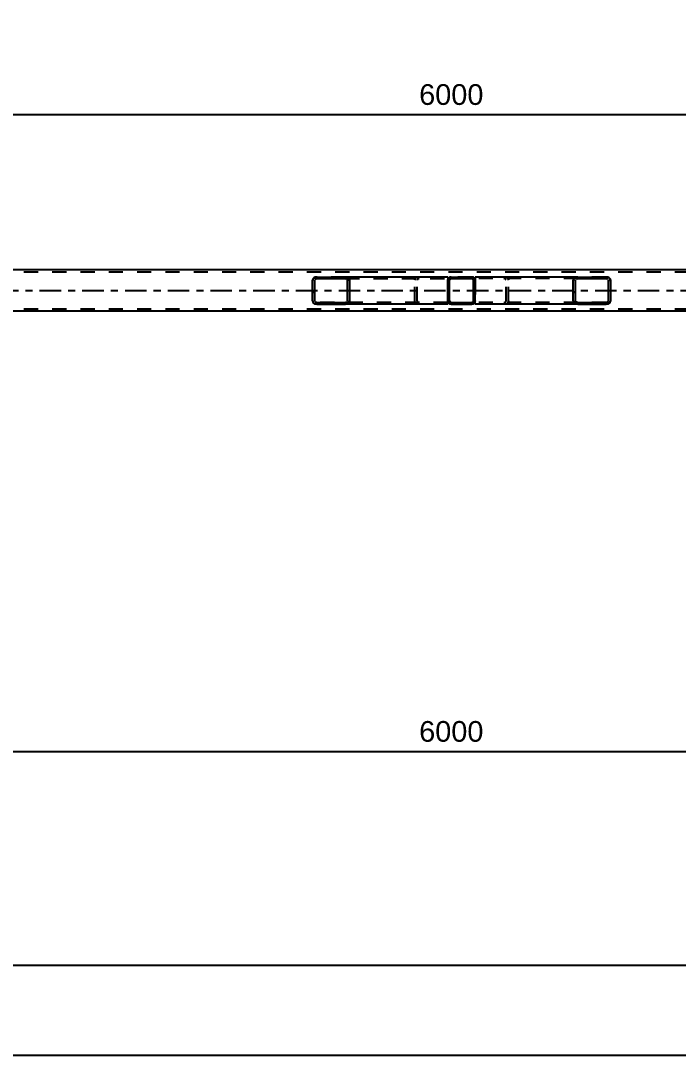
# Model space of a CAD drawing. Header units: millimetres. Extents: x -82 to 1107, y -546 to 295.
# Drawn here: x 117.5 to 208.6, y -318.5 to -175.1 of the extents above; entities that cross this region are included whole.
import ezdxf

# ---------------------------------------------------------------- set-up
doc = ezdxf.new("R2010")
doc.units = ezdxf.units.MM
doc.linetypes.add('DXK_LINE_DOT2', pattern=[3.9198, 1.9599, -1.9599])
doc.linetypes.add('DXK_LINE_DOT3', pattern=[5.9187, 2.979, -0.9799, 0.9799, -0.9799])
doc.styles.add('Arial', font='ARIAL.TTF', dxfattribs={"height": 0.2})

# ---------------------------------------------------------------- blocks, each defined once
blk = doc.blocks.new('Part-761553693-3897 - 3885')
at = {"linetype": 'Continuous'}
h = blk.add_hatch(dxfattribs=at)
h.set_pattern_fill('', scale=0.7, style=0, pattern_type=0)
h.set_pattern_definition([(45, (198.8236, -214.3821), (-1.57154, 1.57154), [])])
h.paths.add_polyline_path([(198.58, -214.42), (198.82, -214.38), (199.03, -214.28), (199.16, -214.13), (199.21, -213.96), (199.21, -211.1), (199.16, -210.93), (199.03, -210.78), (198.82, -210.68), (198.58, -210.65), (194.66, -210.65), (194.42, -210.68), (194.21, -210.78), (194.08, -210.93), (194.03, -211.1), (194.03, -213.96), (194.08, -214.13), (194.21, -214.28), (194.42, -214.38), (194.66, -214.42)])
h.paths.add_polyline_path([(194.54, -214.17), (194.44, -214.12), (194.37, -214.05), (194.34, -213.96), (194.34, -211.1), (194.37, -211.02), (194.44, -210.94), (194.54, -210.89), (194.66, -210.87), (198.58, -210.87), (198.7, -210.89), (198.81, -210.94), (198.87, -211.02), (198.9, -211.1), (198.9, -213.96), (198.87, -214.05), (198.81, -214.12), (198.7, -214.17), (198.58, -214.19), (194.66, -214.19)])
at = {"color": 2, "linetype": 'Continuous'}
for p, q in [((180.49, -210.65), (180.44, -210.65)), ((180.44, -210.65), (180.44, -211.1)), ((194.66, -210.65), (180.49, -210.65)), ((194.66, -210.65), (194.42, -210.68)), ((194.66, -210.65), (198.58, -210.65)), ((198.82, -210.68), (198.58, -210.65)), ((194.08, -210.93), (194.03, -211.1)), ((194.03, -213.96), (194.03, -211.1)), ((194.34, -211.1), (194.37, -211.02)), ((194.34, -213.96), (194.34, -211.1)), ((194.54, -210.89), (194.66, -210.87)), ((194.66, -210.87), (198.58, -210.87)), ((198.58, -210.87), (198.7, -210.89)), ((198.87, -211.02), (198.9, -211.1)), ((198.9, -213.96), (198.9, -211.1)), ((199.21, -211.1), (199.16, -210.93)), ((199.21, -213.96), (199.21, -211.1)), ((180.44, -214.28), (180.44, -213.96)), ((180.44, -214.38), (180.44, -214.28)), ((180.44, -214.41), (180.44, -214.38)), ((180.49, -214.42), (180.44, -214.41)), ((194.66, -214.42), (180.49, -214.42)), ((194.03, -213.96), (194.08, -214.13)), ((194.37, -214.05), (194.34, -213.96)), ((194.42, -214.38), (194.66, -214.42)), ((194.66, -214.19), (194.54, -214.17)), ((194.66, -214.19), (198.58, -214.19)), ((194.66, -214.42), (198.58, -214.42)), ((198.7, -214.17), (198.58, -214.19)), ((198.58, -214.42), (198.82, -214.38)), ((198.9, -213.96), (198.87, -214.05)), ((199.16, -214.13), (199.21, -213.96))]:
    blk.add_line(p, q, dxfattribs=at)
at = {"color": 7, "linetype": 'DXK_LINE_DOT2'}
for p, q in [((184.41, -210.65), (184.65, -210.68)), ((198.58, -210.65), (194.66, -210.65)), ((180.44, -210.88), (180.49, -210.87)), ((180.44, -211.1), (180.44, -214.13)), ((198.58, -210.87), (180.49, -210.87)), ((184.53, -210.89), (184.41, -210.87)), ((184.73, -211.1), (184.7, -211.02)), ((184.73, -213.96), (184.73, -211.1)), ((184.99, -210.93), (185.04, -211.1)), ((185.04, -213.96), (185.04, -211.1)), ((180.49, -214.19), (180.44, -214.18)), ((180.44, -214.28), (180.44, -214.18)), ((198.58, -214.19), (180.49, -214.19)), ((184.41, -214.19), (184.53, -214.17)), ((184.65, -214.38), (184.41, -214.42)), ((184.7, -214.05), (184.73, -213.96)), ((185.04, -213.96), (184.99, -214.13)), ((198.58, -214.42), (194.66, -214.42))]:
    blk.add_line(p, q, dxfattribs=at)
for centre, radius, start, end in [((184.46, -211.17), 0.287, 32.4365, 75.4619), ((184.51, -211.24), 0.573, 32.4365, 75.4619), ((184.46, -213.89), 0.287, 284.5381, 327.5635), ((184.51, -213.83), 0.573, 284.5381, 327.5635)]:
    blk.add_arc(centre, radius, start, end, dxfattribs=at)
at = {"color": 2, "linetype": 'Continuous'}
for centre, radius, start, end in [((194.56, -211.24), 0.573, 104.5381, 147.5635), ((194.61, -211.17), 0.287, 104.5381, 147.5635), ((198.63, -211.17), 0.287, 32.4365, 75.4619), ((198.68, -211.24), 0.573, 32.4365, 75.4619), ((194.56, -213.83), 0.573, 212.4365, 255.4619), ((194.61, -213.89), 0.287, 212.4365, 255.4619), ((198.63, -213.89), 0.287, 284.5381, 327.5635), ((198.68, -213.83), 0.573, 284.5381, 327.5635)]:
    blk.add_arc(centre, radius, start, end, dxfattribs=at)
blk = doc.blocks.new('Part-761553693-3903 - 3885')
at = {"linetype": 'Continuous'}
h = blk.add_hatch(dxfattribs=at)
h.set_pattern_fill('', scale=0.7, style=0, pattern_type=0)
h.set_pattern_definition([(45, (180.1605, -214.3821), (-1.5715, 1.5715), [])])
h.paths.add_polyline_path([(179.99, -214.42), (180.16, -214.38), (180.31, -214.28), (180.41, -214.13), (180.44, -213.96), (180.44, -211.1), (180.41, -210.93), (180.31, -210.78), (180.16, -210.68), (179.99, -210.65), (177.13, -210.65), (176.95, -210.68), (176.81, -210.78), (176.71, -210.93), (176.67, -211.1), (176.67, -213.96), (176.71, -214.13), (176.81, -214.28), (176.95, -214.38), (177.13, -214.42)])
h.paths.add_polyline_path([(177.04, -214.17), (176.97, -214.12), (176.92, -214.05), (176.9, -213.96), (176.9, -211.1), (176.92, -211.02), (176.97, -210.94), (177.04, -210.89), (177.13, -210.87), (179.99, -210.87), (180.07, -210.89), (180.15, -210.94), (180.2, -211.02), (180.21, -211.1), (180.21, -213.96), (180.2, -214.05), (180.15, -214.12), (180.07, -214.17), (179.99, -214.19), (177.13, -214.19)])
at = {"color": 7, "linetype": 'DXK_LINE_DOT2'}
for p, q in [((176.95, -210.68), (177.13, -210.65)), ((179.99, -210.65), (177.13, -210.65)), ((179.99, -210.65), (179.99, -210.65)), ((179.99, -210.65), (180.16, -210.68)), ((176.67, -211.1), (176.71, -210.93)), ((176.67, -213.96), (176.67, -211.1)), ((176.92, -211.02), (176.9, -211.1)), ((176.9, -213.96), (176.9, -211.1)), ((177.13, -210.87), (177.04, -210.89)), ((177.13, -210.87), (179.99, -210.87)), ((180.07, -210.89), (179.99, -210.87)), ((180.21, -211.1), (180.2, -211.02)), ((180.21, -213.96), (180.21, -211.1)), ((180.41, -210.93), (180.44, -211.1)), ((180.44, -213.96), (180.44, -211.1)), ((176.71, -214.13), (176.67, -213.96)), ((176.9, -213.96), (176.92, -214.05)), ((177.13, -214.42), (176.95, -214.38)), ((177.04, -214.17), (177.13, -214.19)), ((177.13, -214.19), (179.99, -214.19)), ((177.13, -214.42), (179.99, -214.42)), ((179.99, -214.19), (180.07, -214.17)), ((180.16, -214.38), (179.99, -214.42)), ((180.2, -214.05), (180.21, -213.96)), ((180.44, -213.96), (180.41, -214.13))]:
    blk.add_line(p, q, dxfattribs=at)
at = {"color": 2, "linetype": 'Continuous'}
for p, q in [((177.13, -210.65), (176.95, -210.68)), ((177.13, -210.65), (177.13, -210.65)), ((177.13, -210.65), (179.99, -210.65)), ((179.99, -210.65), (179.99, -210.65)), ((180.16, -210.68), (179.99, -210.65)), ((176.71, -210.93), (176.67, -211.1)), ((176.67, -211.1), (176.67, -211.1)), ((176.67, -213.96), (176.67, -211.1)), ((176.9, -211.1), (176.92, -211.02)), ((176.9, -211.1), (176.9, -211.1)), ((176.9, -213.96), (176.9, -211.1)), ((177.04, -210.89), (177.13, -210.87)), ((177.13, -210.87), (177.13, -210.87)), ((177.13, -210.87), (179.99, -210.87)), ((179.99, -210.87), (179.99, -210.87)), ((179.99, -210.87), (180.07, -210.89)), ((180.2, -211.02), (180.21, -211.1)), ((180.21, -211.1), (180.21, -211.1)), ((180.21, -213.96), (180.21, -211.1)), ((180.44, -211.1), (180.41, -210.93)), ((180.44, -211.1), (180.44, -211.1)), ((180.44, -213.96), (180.44, -211.1)), ((176.67, -213.96), (176.67, -213.96)), ((176.67, -213.96), (176.71, -214.13)), ((176.9, -213.96), (176.9, -213.96)), ((176.92, -214.05), (176.9, -213.96)), ((176.95, -214.38), (177.13, -214.42)), ((177.13, -214.19), (177.04, -214.17)), ((177.13, -214.19), (177.13, -214.19)), ((177.13, -214.19), (179.99, -214.19)), ((177.13, -214.42), (177.13, -214.42)), ((177.13, -214.42), (179.99, -214.42)), ((180.07, -214.17), (179.99, -214.19)), ((179.99, -214.19), (179.99, -214.19)), ((179.99, -214.42), (180.16, -214.38)), ((179.99, -214.42), (179.99, -214.42)), ((180.21, -213.96), (180.2, -214.05)), ((180.21, -213.96), (180.21, -213.96)), ((180.41, -214.13), (180.44, -213.96)), ((180.44, -213.96), (180.44, -213.96))]:
    blk.add_line(p, q, dxfattribs=at)
at = {"color": 7, "linetype": 'DXK_LINE_DOT2'}
for centre, radius, start, end in [((177.13, -211.1), 0.457, 112.5, 157.5), ((177.13, -211.1), 0.229, 112.5, 157.5), ((179.99, -211.1), 0.229, 22.5, 67.5), ((179.99, -211.1), 0.457, 22.5, 67.5), ((177.13, -213.96), 0.457, 202.5, 247.5), ((177.13, -213.96), 0.229, 202.5, 247.5), ((179.99, -213.96), 0.229, 292.5, 337.5), ((179.99, -213.96), 0.457, 292.5, 337.5)]:
    blk.add_arc(centre, radius, start, end, dxfattribs=at)
at = {"color": 2, "linetype": 'Continuous'}
for centre, radius, start, end in [((177.13, -211.1), 0.457, 112.5, 157.5), ((177.13, -211.1), 0.229, 112.5, 157.5), ((179.99, -211.1), 0.229, 22.5, 67.5), ((179.99, -211.1), 0.457, 22.5, 67.5), ((177.13, -213.96), 0.457, 202.5, 247.5), ((177.13, -213.96), 0.229, 202.5, 247.5), ((179.99, -213.96), 0.229, 292.5, 337.5), ((179.99, -213.96), 0.457, 292.5, 337.5)]:
    blk.add_arc(centre, radius, start, end, dxfattribs=at)
blk = doc.blocks.new('Part-761553693-3907 - 3885')
at = {"linetype": 'Continuous'}
h = blk.add_hatch(dxfattribs=at)
h.set_pattern_fill('', scale=0.7, style=0, pattern_type=0)
h.set_pattern_definition([(45, (162.6963, -214.3821), (-1.57154, 1.57154), [])])
h.paths.add_polyline_path([(162.46, -214.42), (162.7, -214.38), (162.9, -214.28), (163.04, -214.13), (163.08, -213.96), (163.08, -211.1), (163.04, -210.93), (162.9, -210.78), (162.7, -210.68), (162.46, -210.65), (158.53, -210.65), (158.29, -210.68), (158.09, -210.78), (157.95, -210.93), (157.9, -211.1), (157.9, -213.96), (157.95, -214.13), (158.09, -214.28), (158.29, -214.38), (158.53, -214.42)])
h.paths.add_polyline_path([(158.41, -214.17), (158.31, -214.12), (158.24, -214.05), (158.22, -213.96), (158.22, -211.1), (158.24, -211.02), (158.31, -210.94), (158.41, -210.89), (158.53, -210.87), (162.46, -210.87), (162.58, -210.89), (162.68, -210.94), (162.75, -211.02), (162.77, -211.1), (162.77, -213.96), (162.75, -214.05), (162.68, -214.12), (162.58, -214.17), (162.46, -214.19), (158.53, -214.19)])
at = {"color": 2, "linetype": 'Continuous'}
for p, q in [((158.53, -210.65), (158.29, -210.68)), ((158.53, -210.65), (162.46, -210.65)), ((176.63, -210.65), (162.46, -210.65)), ((162.7, -210.68), (162.46, -210.65)), ((176.63, -210.65), (176.67, -210.65)), ((176.67, -210.65), (176.67, -210.68)), ((157.95, -210.93), (157.9, -211.1)), ((157.9, -213.96), (157.9, -211.1)), ((158.22, -211.1), (158.24, -211.02)), ((158.22, -213.96), (158.22, -211.1)), ((158.41, -210.89), (158.53, -210.87)), ((158.53, -210.87), (162.46, -210.87)), ((162.46, -210.87), (162.58, -210.89)), ((162.75, -211.02), (162.77, -211.1)), ((162.77, -213.96), (162.77, -211.1)), ((163.08, -211.1), (163.04, -210.93)), ((163.08, -213.96), (163.08, -211.1)), ((176.67, -210.68), (176.67, -210.78)), ((176.67, -210.78), (176.67, -211.1)), ((157.9, -213.96), (157.95, -214.13)), ((158.24, -214.05), (158.22, -213.96)), ((158.29, -214.38), (158.53, -214.42)), ((158.53, -214.19), (158.41, -214.17)), ((158.53, -214.19), (162.46, -214.19)), ((158.53, -214.42), (162.46, -214.42)), ((162.58, -214.17), (162.46, -214.19)), ((162.46, -214.42), (162.7, -214.38)), ((176.63, -214.42), (162.46, -214.42)), ((162.77, -213.96), (162.75, -214.05)), ((163.04, -214.13), (163.08, -213.96)), ((176.63, -214.42), (176.67, -214.41)), ((176.67, -214.41), (176.67, -213.96))]:
    blk.add_line(p, q, dxfattribs=at)
at = {"color": 7, "linetype": 'DXK_LINE_DOT2'}
for p, q in [((162.46, -210.65), (158.53, -210.65)), ((172.46, -210.68), (172.7, -210.65)), ((158.53, -210.87), (176.63, -210.87)), ((172.07, -211.1), (172.12, -210.93)), ((172.07, -213.96), (172.07, -211.1)), ((172.41, -211.02), (172.39, -211.1)), ((172.39, -213.96), (172.39, -211.1)), ((172.7, -210.87), (172.58, -210.89)), ((176.63, -210.87), (176.67, -210.88)), ((176.67, -210.78), (176.67, -210.88)), ((176.67, -213.96), (176.67, -210.93)), ((176.63, -214.19), (158.53, -214.19)), ((162.46, -214.42), (158.53, -214.42)), ((172.12, -214.13), (172.07, -213.96)), ((172.39, -213.96), (172.41, -214.05)), ((172.7, -214.42), (172.46, -214.38)), ((172.58, -214.17), (172.7, -214.19)), ((176.63, -214.19), (176.67, -214.18))]:
    blk.add_line(p, q, dxfattribs=at)
at = {"color": 2, "linetype": 'Continuous'}
for centre, radius, start, end in [((158.43, -211.24), 0.573, 104.538, 147.5635), ((158.48, -211.17), 0.287, 104.538, 147.5635), ((162.5, -211.17), 0.287, 32.4365, 75.462), ((162.55, -211.24), 0.573, 32.4365, 75.462), ((158.43, -213.83), 0.573, 212.4365, 255.462), ((158.48, -213.89), 0.287, 212.4365, 255.462), ((162.5, -213.89), 0.287, 284.538, 327.5635), ((162.55, -213.83), 0.573, 284.538, 327.5635)]:
    blk.add_arc(centre, radius, start, end, dxfattribs=at)
at = {"color": 7, "linetype": 'DXK_LINE_DOT2'}
for centre, radius, start, end in [((172.6, -211.24), 0.573, 104.5381, 147.5635), ((172.65, -211.17), 0.287, 104.5381, 147.5635), ((172.6, -213.83), 0.573, 212.4365, 255.4619), ((172.65, -213.89), 0.287, 212.4365, 255.4619)]:
    blk.add_arc(centre, radius, start, end, dxfattribs=at)
blk = doc.blocks.new('Part-761553693-4023 - 3885')
at = {"color": 2, "linetype": 'Continuous'}
for p, q in [((664.75, -209.67), (-4.19, -209.67)), ((262.84, -215.39), (94.27, -215.39))]:
    blk.add_line(p, q, dxfattribs=at)
at = {"color": 7, "linetype": 'DXK_LINE_DOT2'}
for p, q in [((664.75, -209.96), (-4.19, -209.96)), ((664.75, -215.1), (-4.19, -215.1))]:
    blk.add_line(p, q, dxfattribs=at)
at = {"color": 7, "linetype": 'DXK_LINE_DOT3'}
blk.add_line((-4.19, -212.53), (664.75, -212.53), dxfattribs=at)
blk = doc.blocks.new('StraightDimension-761553693-29408 - 3885')
at = {"color": 7, "linetype": 'Continuous'}
for p, q in [((262.84, -208.67), (262.84, -175.75)), ((91.41, -208.67), (91.41, -177.97)), ((92.91, -187.56), (89.91, -188.76)), ((261.34, -188.76), (264.34, -187.56)), ((91.41, -188.16), (262.84, -188.16))]:
    blk.add_line(p, q, dxfattribs=at)
at = {"color": 0}
blk.add_wipeout([(182.18, -187.41), (182.18, -183.21), (172.08, -183.21), (172.08, -187.41)], dxfattribs=at)
at = {"color": 3, "style": 'Arial'}
blk.add_text('6000', height=2.865, dxfattribs=at).set_placement((172.68, -186.81))
at = {"color": 0, "linetype": 'Continuous'}
blk.add_wipeout([(262.24, -175.15), (258.04, -175.15), (258.04, -187.46), (262.24, -187.46)], dxfattribs=at)
at = {"color": 3, "linetype": 'Continuous', "style": 'Arial'}
blk.add_text('11166', height=2.865, rotation=90.0002, dxfattribs=at).set_placement((261.64, -186.86))
blk = doc.blocks.new('StraightDimension-761553693-29719 - 3885')
at = {"color": 7, "linetype": 'Continuous'}
for p, q in [((91.41, -216.39), (91.41, -286.57)), ((262.84, -216.39), (262.84, -288.79)), ((92.91, -275.77), (89.91, -276.97)), ((91.41, -276.37), (262.84, -276.37)), ((261.34, -276.97), (264.34, -275.77))]:
    blk.add_line(p, q, dxfattribs=at)
at = {"color": 0}
blk.add_wipeout([(182.18, -275.62), (182.18, -271.42), (172.08, -271.42), (172.08, -275.62)], dxfattribs=at)
at = {"color": 3, "style": 'Arial'}
blk.add_text('6000', height=2.865, dxfattribs=at).set_placement((172.68, -275.02))
at = {"color": 0, "linetype": 'Continuous'}
blk.add_wipeout([(262.24, -277.07), (258.04, -277.07), (258.04, -289.39), (262.24, -289.39)], dxfattribs=at)
at = {"color": 3, "linetype": 'Continuous', "style": 'Arial'}
blk.add_text('11166', height=2.865, rotation=90.0002, dxfattribs=at).set_placement((261.64, -288.79))
blk = doc.blocks.new('StraightDimension-761553693-29937 - 3885')
at = {"color": 7, "linetype": 'Continuous'}
blk.add_line((-17.14, -305.97), (677.71, -305.97), dxfattribs=at)
blk = doc.blocks.new('StraightDimension-761553693-29992 - 3885')
at = {"color": 7, "linetype": 'Continuous'}
blk.add_line((-17.86, -318.45), (678.43, -318.45), dxfattribs=at)

msp = doc.modelspace()

# ---------------------------------------------------------------- block references
for name in ['StraightDimension-761553693-29408 - 3885', 'Part-761553693-4023 - 3885', 'Part-761553693-3907 - 3885', 'Part-761553693-3903 - 3885', 'Part-761553693-3897 - 3885', 'StraightDimension-761553693-29719 - 3885']:
    msp.add_blockref(name, (0, 0))

# ---------------------------------------------------------------- next in the draw order: block references
msp.add_blockref('StraightDimension-761553693-29937 - 3885', (0, 0))

# ---------------------------------------------------------------- next in the draw order: block references
msp.add_blockref('StraightDimension-761553693-29992 - 3885', (0, 0))

doc.saveas('drawing.dxf')
